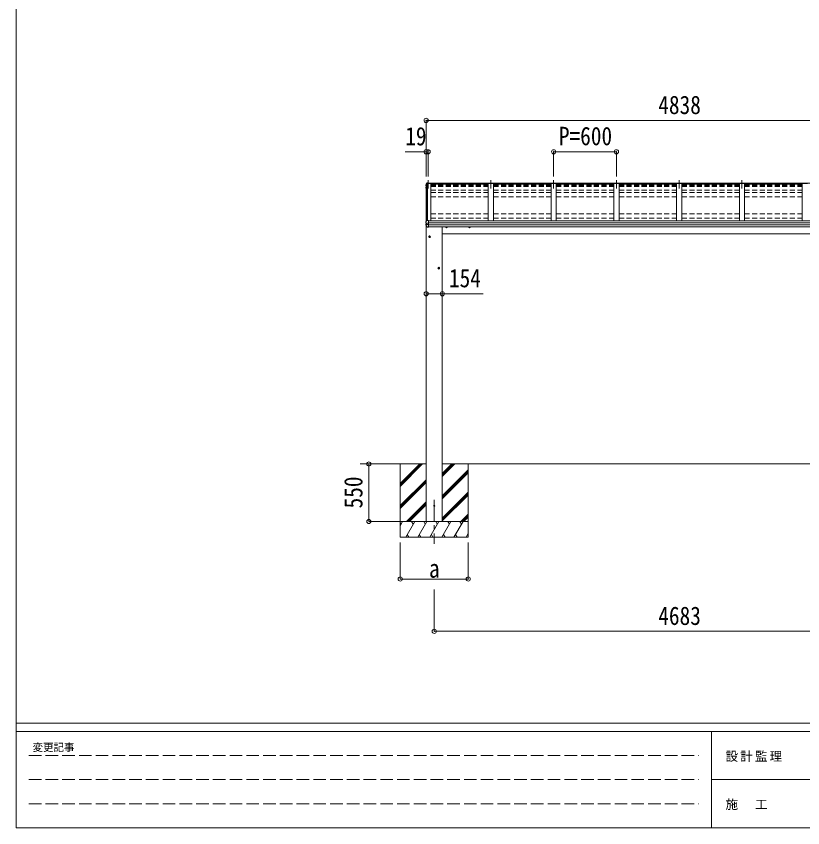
# Model space of a CAD drawing. Units: millimetres at full size, sheet at 1:40; some dimension numbers follow another scale. Extents: x -11243 to 11243, y -7760 to 7760.
# Drawn here: x -11243 to -3725, y -7760 to 0 of the extents above; entities that cross this region are included whole.
import ezdxf
from ezdxf.enums import TextEntityAlignment as Align

# ---------------------------------------------------------------- set-up
doc = ezdxf.new("R2010")
doc.units = ezdxf.units.MM
doc.header["$LTSCALE"] = 40
doc.header["$PDMODE"] = 32
doc.header["$PDSIZE"] = 40
for name, pattern in [('CHAIN1', [8, 5, -1, 1, -1]), ('DASHED1', [1.8, 1.2, -0.6]), ('DASHED3', [4, 3, -1])]:
    doc.linetypes.add(name, pattern=pattern)
for name, color, linetype, lineweight in [('0-0_0', 7, 'Continuous', 9), ('0-1_本体', 5, 'CHAIN1', 9), ('0-3_ELV2', 4, 'Continuous', 9), ('0-6_OTH_LINE', 6, 'Continuous', 9), ('F-0_240', 7, 'Continuous', 9)]:
    doc.layers.add(name, color=color, linetype=linetype, lineweight=lineweight)
doc.styles.add('ＭＳ ゴシック', font='')
doc.styles.get('ＭＳ ゴシック').set_extended_font_data('MS Gothic')

msp = doc.modelspace()

# ---------------------------------------------------------------- linework, layer by layer
at = {"layer": '0-0_0'}
for p, q in [((-7324.61, -4281.4), (-7954.22, -4281.4)), ((-7572.61, -4281.4), (-7572.61, -4981.4)), ((-7572.61, -4467.38), (-7386.63, -4281.4)), ((-7572.61, -4481.52), (-7372.48, -4281.4)), ((-7572.61, -4495.66), (-7358.34, -4281.4)), ((-7572.61, -4283.53), (-7570.47, -4281.4)), ((-7170.61, -4402.03), (-7049.97, -4281.4)), ((-7170.61, -4387.89), (-7064.12, -4281.4)), ((-7170.61, -4373.74), (-7078.26, -4281.4)), ((-2641.61, -4281.4), (-7170.61, -4281.4)), ((-7170.61, -4585.87), (-6922.61, -4337.88)), ((-6922.61, -4281.4), (-6922.61, -4981.4)), ((-7170.61, -4600.02), (-6922.61, -4352.02)), ((-7170.61, -4614.16), (-6922.61, -4366.16)), ((-7572.61, -4679.51), (-7324.61, -4431.51)), ((-7572.61, -4693.65), (-7324.61, -4445.65)), ((-7572.61, -4707.79), (-7324.61, -4459.79)), ((-7170.61, -4798.01), (-6922.61, -4550.01)), ((-7170.61, -4812.15), (-6922.61, -4564.15)), ((-7170.61, -4826.29), (-6922.61, -4578.29)), ((-7512.36, -4831.4), (-7324.61, -4643.64)), ((-7498.22, -4831.4), (-7324.61, -4657.78)), ((-7484.08, -4831.4), (-7324.61, -4671.92)), ((-6991.86, -4831.4), (-6922.61, -4762.14)), ((-6977.72, -4831.4), (-6922.61, -4776.28)), ((-6963.58, -4831.4), (-6922.61, -4790.42)), ((-6922.61, -4831.4), (-7572.61, -4831.4)), ((-7572.61, -4871.49), (-7549.46, -4831.4)), ((-7564.46, -4857.38), (-7572.61, -4843.26)), ((-7520.59, -4981.4), (-7433.99, -4831.4)), ((-7448.99, -4857.38), (-7463.99, -4831.4)), ((-7405.12, -4981.4), (-7318.52, -4831.4)), ((-7333.52, -4857.38), (-7348.52, -4831.4)), ((-7289.65, -4981.4), (-7203.05, -4831.4)), ((-7218.05, -4857.38), (-7233.05, -4831.4)), ((-7174.18, -4981.4), (-7087.58, -4831.4)), ((-7102.58, -4857.38), (-7117.58, -4831.4)), ((-7058.71, -4981.4), (-6972.11, -4831.4)), ((-7002.11, -4831.4), (-6987.11, -4857.38)), ((-7505.59, -4955.42), (-7490.59, -4981.4)), ((-7390.12, -4955.42), (-7375.12, -4981.4)), ((-7274.65, -4955.42), (-7259.65, -4981.4)), ((-7159.18, -4955.42), (-7144.18, -4981.4)), ((-7043.71, -4955.42), (-7028.71, -4981.4)), ((-6943.24, -4981.4), (-6922.61, -4945.66)), ((-6928.24, -4955.42), (-6922.61, -4965.18)), ((-7572.61, -4981.4), (-6922.61, -4981.4))]:
    msp.add_line(p, q, dxfattribs=at)
at = {"layer": '0-0_0', "linetype": 'DASHED1'}
msp.add_line((-7324.61, -4831.4), (-7170.61, -4831.4), dxfattribs=at)
at = {"layer": '0-1_本体'}
for p, q in [((-7306.11, -1568.41), (-7306.11, -1647.67)), ((-6706.11, -1568.41), (-6706.11, -1647.67)), ((-6106.11, -1568.41), (-6106.11, -1647.67)), ((-5506.11, -1568.41), (-5506.11, -1647.67)), ((-4906.11, -1568.41), (-4906.11, -1647.67)), ((-4306.11, -1568.41), (-4306.11, -1647.67)), ((-7247.61, -4625.45), (-7247.61, -5046.53))]:
    msp.add_line(p, q, dxfattribs=at)
at = {"layer": '0-3_ELV2'}
for p, q in [((-7327.58, -1615.47), (-7327.58, -1619.48)), ((-7326.53, -1620.76), (-7325.11, -1621.03)), ((-7325.11, -1619.16), (-7325.67, -1619.05)), ((-7325.11, -1619.51), (-7325.67, -1619.4)), ((-7325.11, -1618.13), (-7317.98, -1599.58)), ((-7325.11, -1618.13), (-7325.11, -1962.41)), ((-7318.28, -1599.42), (-7317.08, -1599.36)), ((-7318.11, -1599.89), (-7318.11, -1947.89)), ((-7317.98, -1599.58), (-7281.11, -1599.58)), ((-7316.94, -1599.14), (-7317.31, -1596.67)), ((-7317.08, -1599.36), (-7317.31, -1597.87)), ((-7303.11, -1593.44), (-7317.27, -1594.21)), ((-7306.11, -1598.54), (-7316.94, -1599.14)), ((-7316.94, -1599.14), (-7316.94, -1599.57)), ((-7316.94, -1599.52), (-7306.11, -1599.52)), ((-7312.41, -1953.26), (-7312.41, -1599.58)), ((-7306.11, -1596.3), (-7306.11, -1599.52)), ((-7306.11, -1596.3), (-7303.11, -1596.3)), ((-7306.11, -1599.58), (-7306.11, -1596.3)), ((-7306.11, -1596.3), (-2506.11, -1596.3)), ((-7303.11, -1596.3), (-7303.11, -1593.44)), ((-7281.11, -1599.58), (-7281.11, -1955.84)), ((-7281.11, -1604.98), (-6731.11, -1604.98)), ((-6681.11, -1599.58), (-6731.11, -1599.58)), ((-6731.11, -1599.58), (-6731.11, -1955.84)), ((-6681.11, -1599.58), (-6681.11, -1955.84)), ((-6681.11, -1604.98), (-6131.11, -1604.98)), ((-6081.11, -1599.58), (-6131.11, -1599.58)), ((-6131.11, -1599.58), (-6131.11, -1955.84)), ((-6081.11, -1599.58), (-6081.11, -1955.84)), ((-6081.11, -1604.98), (-5531.11, -1604.98)), ((-5481.11, -1599.58), (-5531.11, -1599.58)), ((-5531.11, -1599.58), (-5531.11, -1955.84)), ((-5481.11, -1599.58), (-5481.11, -1955.84)), ((-5481.11, -1604.98), (-4931.11, -1604.98)), ((-4881.11, -1599.58), (-4931.11, -1599.58)), ((-4931.11, -1599.58), (-4931.11, -1955.84)), ((-4881.11, -1599.58), (-4881.11, -1955.84)), ((-4881.11, -1604.98), (-4331.11, -1604.98)), ((-4281.11, -1599.58), (-4331.11, -1599.58)), ((-4331.11, -1599.58), (-4331.11, -1955.84)), ((-4281.11, -1599.58), (-4281.11, -1955.84)), ((-4281.11, -1604.98), (-3731.11, -1604.98)), ((-3681.11, -1599.58), (-3731.11, -1599.58)), ((-3731.11, -1599.58), (-3731.11, -1955.84)), ((-7327.98, -1634.41), (-7327.98, -1638.46)), ((-7327.94, -1634.08), (-7327.95, -1634.14)), ((-7325.11, -1636.83), (-7326.93, -1637.18)), ((-7325.11, -1632.82), (-7326.24, -1632.96)), ((-7325.96, -1638.52), (-7325.11, -1638.36)), ((-7328.15, -1994.75), (-7328.15, -1988.22)), ((-7327.68, -1976.2), (-7327.68, -1969.69)), ((-7320.11, -1985.84), (-7327.34, -1987.24)), ((-7326.81, -1977.19), (-7326.88, -1977.18)), ((-7326.81, -1977.19), (-7326.8, -1977.19)), ((-7319.55, -1978.12), (-7325.93, -1977.33)), ((-7325.11, -1977.44), (-7325.11, -1986.81)), ((-7324.61, -2000.9), (-7324.61, -4831.4)), ((-7320.11, -1978.06), (-7320.11, -1991.85)), ((-7303.11, -1978.12), (-7317.9, -1978.22)), ((-7303.11, -1991.98), (-7317.9, -1991.78)), ((-7315.48, -2015.19), (-7315.47, -2015.21)), ((-7303.11, -2016.28), (-7314.69, -2015.66)), ((-7303.11, -2016.28), (-7303.11, -1952.81)), ((-7303.11, -1955.84), (-2509.11, -1955.84)), ((-7303.11, -1975.36), (-2509.11, -1975.36)), ((-7303.11, -1976.27), (-2509.11, -1976.27)), ((-7303.11, -1993.5), (-2509.11, -1993.5)), ((-7303.11, -1995.47), (-2509.11, -1995.47)), ((-7303.11, -2013.49), (-2509.11, -2013.49)), ((-7170.61, -2013.49), (-7170.61, -4831.4)), ((-7170.61, -2081.4), (-2641.61, -2081.4))]:
    msp.add_line(p, q, dxfattribs=at)
at = {"layer": '0-3_ELV2', "linetype": 'DASHED1'}
for p, q in [((-7281.11, -1615.1), (-6731.11, -1615.1)), ((-7281.11, -1619.94), (-6731.11, -1619.94)), ((-7281.11, -1621.48), (-6731.11, -1621.48)), ((-7281.11, -1623.44), (-6731.11, -1623.44)), ((-7281.11, -1627.21), (-6731.11, -1627.21)), ((-6681.11, -1615.1), (-6131.11, -1615.1)), ((-6681.11, -1619.94), (-6131.11, -1619.94)), ((-6681.11, -1621.48), (-6131.11, -1621.48)), ((-6681.11, -1623.44), (-6131.11, -1623.44)), ((-6681.11, -1627.21), (-6131.11, -1627.21)), ((-6081.11, -1615.1), (-5531.11, -1615.1)), ((-6081.11, -1619.94), (-5531.11, -1619.94)), ((-6081.11, -1621.48), (-5531.11, -1621.48)), ((-6081.11, -1623.44), (-5531.11, -1623.44)), ((-6081.11, -1627.21), (-5531.11, -1627.21)), ((-5481.11, -1615.1), (-4931.11, -1615.1)), ((-5481.11, -1619.94), (-4931.11, -1619.94)), ((-5481.11, -1621.48), (-4931.11, -1621.48)), ((-5481.11, -1623.44), (-4931.11, -1623.44)), ((-5481.11, -1627.21), (-4931.11, -1627.21)), ((-4881.11, -1615.1), (-4331.11, -1615.1)), ((-4881.11, -1619.94), (-4331.11, -1619.94)), ((-4881.11, -1621.48), (-4331.11, -1621.48)), ((-4881.11, -1623.44), (-4331.11, -1623.44)), ((-4881.11, -1627.21), (-4331.11, -1627.21)), ((-4281.11, -1615.1), (-3731.11, -1615.1)), ((-4281.11, -1619.94), (-3731.11, -1619.94)), ((-4281.11, -1621.48), (-3731.11, -1621.48)), ((-4281.11, -1623.44), (-3731.11, -1623.44)), ((-4281.11, -1627.21), (-3731.11, -1627.21)), ((-7281.11, -1664.52), (-6731.11, -1664.52)), ((-7281.11, -1685.67), (-6731.11, -1685.67)), ((-6681.11, -1664.52), (-6131.11, -1664.52)), ((-6681.11, -1685.67), (-6131.11, -1685.67)), ((-6081.11, -1664.52), (-5531.11, -1664.52)), ((-6081.11, -1685.67), (-5531.11, -1685.67)), ((-5481.11, -1664.52), (-4931.11, -1664.52)), ((-5481.11, -1685.67), (-4931.11, -1685.67)), ((-4881.11, -1664.52), (-4331.11, -1664.52)), ((-4881.11, -1685.67), (-4331.11, -1685.67)), ((-4281.11, -1664.52), (-3731.11, -1664.52)), ((-4281.11, -1685.67), (-3731.11, -1685.67)), ((-7281.11, -1728.19), (-6731.11, -1728.19)), ((-6681.11, -1728.19), (-6131.11, -1728.19)), ((-6081.11, -1728.19), (-5531.11, -1728.19)), ((-5481.11, -1728.19), (-4931.11, -1728.19)), ((-4881.11, -1728.19), (-4331.11, -1728.19)), ((-4281.11, -1728.19), (-3731.11, -1728.19)), ((-7281.11, -1888.46), (-6731.11, -1888.46)), ((-7281.11, -1930.97), (-6731.11, -1930.97)), ((-6681.11, -1888.46), (-6131.11, -1888.46)), ((-6681.11, -1930.97), (-6131.11, -1930.97)), ((-6081.11, -1888.46), (-5531.11, -1888.46)), ((-6081.11, -1930.97), (-5531.11, -1930.97)), ((-5481.11, -1888.46), (-4931.11, -1888.46)), ((-5481.11, -1930.97), (-4931.11, -1930.97)), ((-4881.11, -1888.46), (-4331.11, -1888.46)), ((-4881.11, -1930.97), (-4331.11, -1930.97)), ((-4281.11, -1888.46), (-3731.11, -1888.46)), ((-4281.11, -1930.97), (-3731.11, -1930.97))]:
    msp.add_line(p, q, dxfattribs=at)
at = {"layer": '0-3_ELV2'}
for points in [[(-7327.57, -1615.31), (-7327.58, -1615.41), (-7327.58, -1615.47)], [(-7319.91, -1595.42), (-7324.16, -1606.03), (-7327.5, -1614.97), (-7327.57, -1615.25), (-7327.57, -1615.31)], [(-7319.91, -1598.99), (-7320.91, -1601.48), (-7321.89, -1603.97), (-7322.86, -1606.47), (-7323.82, -1608.98), (-7324.76, -1611.49), (-7325.69, -1614.01), (-7326.6, -1616.53), (-7327.51, -1619.05)], [(-7303.11, -1595.87), (-7317.31, -1596.67), (-7317.31, -1597.87), (-7318.42, -1597.93)], [(-7317, -1599.57), (-7317.08, -1599.01), (-7317.08, -1599.36)], [(-7327.95, -1634.09), (-7327.98, -1634.27), (-7327.98, -1634.41)], [(-7327.81, -1639.1), (-7326.35, -1641.64), (-7325.11, -1643.77)], [(-7327.62, -1969.36), (-7327.67, -1969.57), (-7327.68, -1969.69)], [(-7319.74, -1948.55), (-7320.78, -1951.14), (-7321.8, -1953.72), (-7322.81, -1956.32), (-7323.8, -1958.91), (-7324.78, -1961.52), (-7325.74, -1964.13), (-7326.69, -1966.74), (-7327.62, -1969.36)], [(-7324.33, -1977.42), (-7325.57, -1977.37), (-7326.8, -1977.19)], [(-7319.55, -1978.12), (-7319.31, -1978.15), (-7319.16, -1978.17)], [(-7303.11, -1952.81), (-7317.11, -1953.49), (-7317.11, -1947.84), (-7318.87, -1947.93)], [(-7130.11, -2021.19), (-7136.61, -2017.44), (-7136.61, -2013.49)], [(-7130.11, -2021.19), (-7123.61, -2017.44), (-7123.61, -2013.49)], [(-6910.12, -2021.19), (-6916.62, -2017.44), (-6916.62, -2013.49)], [(-6910.12, -2021.19), (-6903.62, -2017.44), (-6903.62, -2013.49)], [(-7291.61, -2116.19), (-7298.11, -2112.44), (-7298.11, -2104.93), (-7291.61, -2101.18)], [(-7291.61, -2116.19), (-7285.11, -2112.44), (-7285.11, -2104.93), (-7291.61, -2101.18)], [(-7204.61, -2416.19), (-7211.11, -2412.44), (-7211.11, -2404.93), (-7204.61, -2401.18)], [(-7204.61, -2416.19), (-7198.11, -2412.44), (-7198.11, -2404.93), (-7204.61, -2401.18)]]:
    msp.add_lwpolyline(points, dxfattribs=at)
for centre, radius in [((-7291.61, -2108.69), 8.5), ((-7291.61, -2108.69), 7.7), ((-7291.61, -2108.69), 6.5), ((-7204.61, -2408.69), 8.5), ((-7204.61, -2408.69), 7.7), ((-7204.61, -2408.69), 6.5), ((-7247.61, -4681.4), 5)]:
    msp.add_circle(centre, radius, dxfattribs=at)
for centre, radius, start, end in [((-7326.28, -1619.48), 1.3, 160.55137, 259.11062), ((-7325.62, -1619.11), 0.299, 160.48478, 259.11069), ((-6856.17, -1785.98), 498.52, 158.04646, 160.43093), ((-7325.62, -1618.76), 0.3, 212.93591, 259.04607), ((-7318.34, -1599.63), 1.7, 92.9577, 157.99775), ((-7317.69, -1596.79), 2.62, 80.76, 148.16555), ((-7318.27, -1599.72), 0.3, 92.95769, 158.00506), ((-7326.68, -1638.46), 1.3, 100.8784, 209.72862), ((-7326.68, -1634.37), 1.3, 99.76805, 169.97457), ((-7326.23, -1635.29), 2.32, 92.65141, 119.69627), ((-7325.9, -1638.81), 0.299, 100.87832, 209.80871), ((-6893.34, -1390.2), 499.04, 209.85327, 210.09589), ((-6893.34, -1390.55), 499.04, 209.85327, 210.09589), ((-7327.15, -1988.22), 0.998, 100.914, 179.94879), ((-7327.15, -1994.75), 1, 180, 210.67851), ((-6933.2, -1761.05), 459.05, 210.67556, 213.61643), ((-7326.68, -1976.2), 1, 180, 258.54639), ((-7320.45, -1975.5), 16.37, 271.41275, 274.51688), ((-7318.82, -1948.93), 1, 92.95955, 157.94622), ((-7314.64, -2014.66), 1, 213.61937, 266.89265), ((-7130.11, -2013.69), 8.5, 178.68482, 1.31518), ((-7130.11, -2013.69), 7.7, 178.54815, 1.45185), ((-7130.11, -2013.69), 6.5, 178.27991, 1.72009), ((-6910.12, -2013.69), 8.5, 178.68472, 1.31528), ((-6910.12, -2013.69), 7.7, 178.54804, 1.45196), ((-6910.12, -2013.69), 6.5, 178.27976, 1.72024)]:
    msp.add_arc(centre, radius, start, end, dxfattribs=at)
for centre, major_axis, ratio, start_param, end_param in [((-7319.11, -1991.66), (1, 0.195), 0.067217, 3.1284981, 3.4826308), ((-7319.26, -1970.6), (9.96, -2.12), 0.734427, 4.8771941, 5.0024979), ((-7319.26, -1999.38), (9.97, 1.96), 0.736539, 1.29146, 1.4167637)]:
    msp.add_ellipse(centre, major_axis=major_axis, ratio=ratio, start_param=start_param, end_param=end_param, dxfattribs=at)
at = {"layer": '0-6_OTH_LINE'}
for p, q in [((-7325.11, -996.3), (-7325.11, -1531.77)), ((-7325.11, -996.3), (-2487.11, -996.3)), ((-7325.11, -1296.3), (-7525.33, -1296.3)), ((-7325.11, -1296.3), (-7325.11, -1531.77)), ((-7306.11, -1296.3), (-7325.11, -1296.3)), ((-7306.11, -1296.3), (-7306.11, -1531.77)), ((-6106.11, -1296.3), (-5506.11, -1296.3)), ((-6106.11, -1296.3), (-6106.11, -1531.77)), ((-5506.11, -1296.3), (-5506.11, -1531.77)), ((-7324.61, -2654.08), (-7170.61, -2654.08)), ((-7872.61, -4281.4), (-7573.61, -4281.4)), ((-7872.61, -4831.4), (-7872.61, -4281.4)), ((-7872.61, -4831.4), (-7573.61, -4831.4)), ((-7572.61, -5381.38), (-7572.61, -5031.4)), ((-6922.61, -5381.38), (-6922.61, -5031.4)), ((-7572.61, -5381.38), (-6922.61, -5381.38)), ((-7247.61, -5881.4), (-7247.61, -5481.4)), ((-7247.61, -5881.4), (-2564.61, -5881.4))]:
    msp.add_line(p, q, dxfattribs=at)
at = {"layer": '0-6_OTH_LINE', "lineweight": 18}
msp.add_line((-7170.61, -2654.08), (-6781.4, -2654.08), dxfattribs=at)
at = {"layer": '0-6_OTH_LINE'}
for p in [(-7325.11, -996.3), (-7325.11, -1296.3), (-7306.11, -1296.3), (-6106.11, -1296.3), (-5506.11, -1296.3), (-7324.61, -2654.08), (-7170.61, -2654.08), (-7872.61, -4281.4), (-7872.61, -4831.4), (-7572.61, -5381.38), (-6922.61, -5381.38), (-7247.61, -5881.4)]:
    msp.add_point(p, dxfattribs=at)
at = {"layer": 'F-0_240', "color": 5}
for p, q in [((-11242.74, 7760), (-11242.74, -7760)), ((-11242.74, -6760), (10677.26, -6760)), ((-11242.74, -6840), (7121.58, -6840)), ((-4598.42, -6840), (-4598.42, -7760)), ((-4598.42, -7300), (3601.58, -7300)), ((-11242.74, -7760), (10677.26, -7760))]:
    msp.add_line(p, q, dxfattribs=at)
at = {"layer": 'F-0_240', "color": 4, "linetype": 'DASHED3'}
for p, q in [((-11122.75, -7070), (-4718.42, -7070)), ((-11122.75, -7300), (-4718.42, -7300)), ((-11122.75, -7530), (-4718.42, -7530))]:
    msp.add_line(p, q, dxfattribs=at)

# ---------------------------------------------------------------- texts
at = {"layer": '0-6_OTH_LINE', "color": 7, "style": 'ＭＳ ゴシック', "width": 0.85}
for s, p in [('4838', (-5106.11, -988.3)), ('19', (-7525, -1287.89)), ('P=600', (-6056.11, -1286.3)), ('154', (-7107.11, -2644.66)), ('a', (-7297.61, -5421.38)), ('4683', (-5106.11, -5873.4))]:
    msp.add_text(s, height=176, dxfattribs=at).set_placement(p, align=Align.BOTTOM_LEFT)
msp.add_text('550', height=176, rotation=90, dxfattribs=at).set_placement((-7880.61, -4706.4), align=Align.BOTTOM_LEFT)
at = {"layer": 'F-0_240', "style": 'ＭＳ ゴシック'}
msp.add_text('変更記事', height=73.31, dxfattribs=at).set_placement((-11086.44, -7050), align=Align.BOTTOM_LEFT)
at = {"layer": 'F-0_240', "char_height": 87.98, "attachment_point": 7, "style": 'ＭＳ ゴシック'}
for s, insert in [('\\T1.17;設計監理', (-4463.32, -7130)), ('\\T1.17;施\u3000工', (-4463.32, -7590))]:
    msp.add_mtext(s, dxfattribs=dict(at, insert=insert))

doc.saveas('drawing.dxf')
